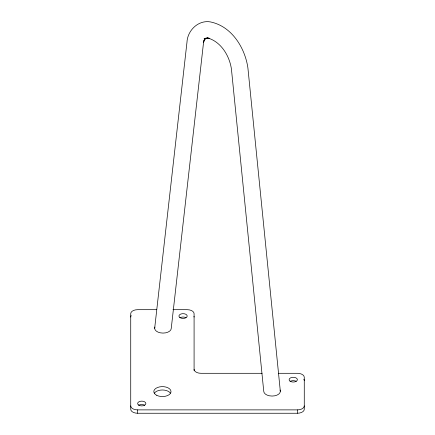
<?xml version="1.0" encoding="UTF-8"?>
<svg xmlns="http://www.w3.org/2000/svg" width="435" height="435" viewBox="0 0 435 435"><rect width="100%" height="100%" fill="white"/><g stroke="black" fill="none" stroke-linecap="round" stroke-linejoin="round"><path stroke-width="0.65" d="M206.174 37.84L204.477 39.949L203.362 42.483L204.102 40.178L203.439 43.402L171.259 328.305A8.227 4.747 0 0 1 162.978 333.085A8.368 4.829 0 0 1 154.67 328.289L186.968 42.277C187.523 29.678 199.736 18.58 212.47 22.408C232.502 27.601 245.084 48.405 247.901 67.909L280.33 391.272A8.227 4.747 0 0 1 272.049 396.057A8.368 4.829 0 0 1 263.74 391.255L231.436 69.111C229.495 55.68 220.828 41.358 207.038 37.78L209.463 38.302L206.603 38.226L204.042 38.905L206.462 38.171L204.347 39.558M156.633 309.682L137.618 309.682A6.884 3.975 0 0 0 130.728 313.662L130.728 409.275A6.884 3.975 0 0 0 137.618 413.25L297.382 413.25A6.884 3.975 0 0 0 304.272 409.275L304.272 377.275A6.884 3.975 0 0 0 297.382 373.301L278.373 373.301M172.934 309.682L187.197 309.682A6.884 3.975 0 0 1 194.086 313.662L194.086 370.674M262.077 373.301L200.97 373.301A6.884 3.975 0 0 1 194.086 369.32M130.728 405.898A6.884 3.975 0 0 0 137.618 409.879L297.382 409.879A6.884 3.975 0 0 0 304.272 405.898M297.382 409.879L297.382 413.25M137.618 409.879L137.618 413.25M154.403 393.131A8.608 4.97 0 0 1 162.407 389.988A8.608 4.97 0 0 1 170.411 393.131M180.144 317.735A4.132 2.387 0 0 1 185.99 317.735M138.825 405.202A4.132 2.387 0 0 1 144.67 405.202M290.33 381.348A4.132 2.387 0 0 1 296.175 381.348M130.728 317.033A6.884 3.975 0 0 1 131.212 315.571M193.972 316.31A6.884 3.975 0 0 1 194.086 317.033M303.788 379.184A6.884 3.975 0 0 1 304.272 380.647M280.031 390.032A8.368 4.829 0 0 1 280.325 391.272M154.67 328.289A8.227 4.747 0 0 1 154.942 327.044M156.817 395.366A8.608 4.97 0 0 0 170.873 392.49A8.608 4.97 0 0 0 159.531 386.905A8.608 4.97 0 0 0 156.817 395.366M179.829 317.528A4.132 2.387 0 0 0 186.909 316.925A4.132 2.387 0 0 0 182.466 313.684A4.132 2.387 0 0 0 179.829 317.528M138.509 404.996A4.132 2.387 0 0 0 145.589 404.392A4.132 2.387 0 0 0 141.147 401.157A4.132 2.387 0 0 0 138.509 404.996M290.014 381.142A4.132 2.387 0 0 0 297.094 380.538A4.132 2.387 0 0 0 292.646 377.297A4.132 2.387 0 0 0 290.014 381.142"/></g></svg>
